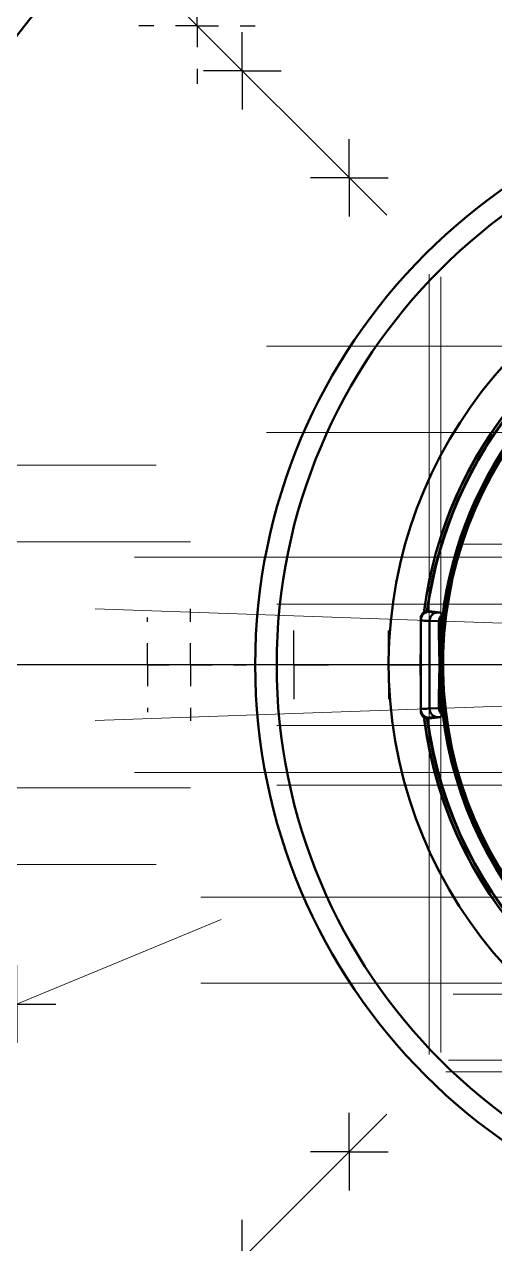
# Model space of a CAD drawing. Header units: millimetres. Extents: x 0 to 420, y 0 to 297.
# Drawn here: x 342.21 to 349.04, y 201.59 to 219.3 of the extents above; entities that cross this region are included whole.
import ezdxf

# ---------------------------------------------------------------- set-up
doc = ezdxf.new("R2010")
doc.units = ezdxf.units.MM
doc.linetypes.add('CENTERX2', pattern=[20.32, 12.7, -2.54, 2.54, -2.54])
doc.layers.add('9中心线层', color=1, linetype='Continuous')

# ---------------------------------------------------------------- blocks, each defined once
blk = doc.blocks.new('SW_CENTERMARKSYMBOL_129')
at = {"layer": '9中心线层', "color": 0}
blk.add_line((-0.625, 0), (-15.3125, 0), dxfattribs=at)
blk = doc.blocks.new('SW_CENTERMARKSYMBOL_131')
at = {"layer": '9中心线层', "color": 0}
for p, q in [((0, 0.625), (0, 0.6875)), ((0, 0), (0, 0.3125)), ((-0.625, 0), (-0.6875, 0)), ((0, 0), (-0.3125, 0)), ((0, 0), (0, -0.3125)), ((0, 0), (0.3125, 0)), ((0.625, 0), (0.6875, 0)), ((0, -0.625), (0, -0.6875))]:
    blk.add_line(p, q, dxfattribs=at)
blk = doc.blocks.new('SW_CENTERMARKSYMBOL_138')
at = {"layer": '9中心线层', "color": 0}
for p, q in [((0, 0.3125), (0, 0.5625)), ((0, 0), (0, 0.3125)), ((-0.3125, 0), (-0.5625, 0)), ((0, 0), (-0.3125, 0)), ((0, 0), (0, -0.3125)), ((0, 0), (0.3125, 0)), ((0.3125, 0), (0.5625, 0)), ((0, -0.3125), (0, -0.5625))]:
    blk.add_line(p, q, dxfattribs=at)
blk = doc.blocks.new('SW_CENTERMARKSYMBOL_142')
at = {"layer": '9中心线层', "color": 0}
for p, q in [((0, 0.3125), (0, 0.5625)), ((0, 0), (0, 0.3125)), ((-0.3125, 0), (-0.5625, 0)), ((0, 0), (-0.3125, 0)), ((0, 0), (0, -0.3125)), ((0, 0), (0.3125, 0)), ((0.3125, 0), (0.5625, 0)), ((0, -0.3125), (0, -0.5625))]:
    blk.add_line(p, q, dxfattribs=at)
blk = doc.blocks.new('SW_CENTERMARKSYMBOL_148')
at = {"layer": '9中心线层', "color": 0}
for p, q in [((0, 0.3125), (0, 0.5625)), ((0, 0), (0, 0.3125)), ((-0.3125, 0), (-0.5625, 0)), ((0, 0), (-0.3125, 0)), ((0, 0), (0, -0.3125)), ((0, 0), (0.3125, 0)), ((0.3125, 0), (0.5625, 0)), ((0, -0.3125), (0, -0.5625))]:
    blk.add_line(p, q, dxfattribs=at)
blk = doc.blocks.new('SW_CENTERMARKSYMBOL_150')
at = {"layer": '9中心线层', "color": 0}
for p, q in [((0, 0.3125), (0, 0.5625)), ((0, 0), (0, 0.3125)), ((-0.3125, 0), (-0.5625, 0)), ((0, 0), (-0.3125, 0)), ((0, 0), (0, -0.3125)), ((0, 0), (0.3125, 0)), ((0.3125, 0), (0.5625, 0)), ((0, -0.3125), (0, -0.5625))]:
    blk.add_line(p, q, dxfattribs=at)
blk = doc.blocks.new('SW_CENTERMARKSYMBOL_159')
at = {"layer": '9中心线层', "color": 0}
for p, q in [((0, 0.625), (0, 1.5625)), ((0, 0), (0, 0.3125)), ((-0.625, 0), (-1.5625, 0)), ((0, 0), (-0.3125, 0)), ((0, 0), (0, -0.3125)), ((0, 0), (0.3125, 0)), ((0.625, 0), (1.5625, 0)), ((0, -0.625), (0, -1.5625))]:
    blk.add_line(p, q, dxfattribs=at)
blk = doc.blocks.new('SW_CENTERMARKSYMBOL_161')
at = {"layer": '9中心线层', "color": 0}
for p, q in [((0, 0.3125), (0, 0.5)), ((0, 0), (0, 0.3125)), ((-0.3125, 0), (-0.5, 0)), ((0, 0), (-0.3125, 0)), ((0, 0), (0, -0.3125)), ((0, 0), (0.3125, 0)), ((0.3125, 0), (0.5, 0)), ((0, -0.3125), (0, -0.5))]:
    blk.add_line(p, q, dxfattribs=at)
blk = doc.blocks.new('SW_CENTERMARKSYMBOL_162')
at = {"layer": '9中心线层', "color": 0}
for p, q in [((0, 0.3125), (0, 0.5)), ((0, 0), (0, 0.3125)), ((-0.3125, 0), (-0.5, 0)), ((0, 0), (-0.3125, 0)), ((0, 0), (0, -0.3125)), ((0, 0), (0.3125, 0)), ((0.3125, 0), (0.5, 0)), ((0, -0.3125), (0, -0.5))]:
    blk.add_line(p, q, dxfattribs=at)
blk = doc.blocks.new('SW_CENTERMARKSYMBOL_166')
at = {"layer": '9中心线层', "color": 0}
for p, q in [((0, 0.3125), (0, 0.5625)), ((0, 0), (0, 0.3125)), ((-0.3125, 0), (-0.5625, 0)), ((0, 0), (-0.3125, 0)), ((0, 0), (0, -0.3125)), ((0, 0), (0.3125, 0)), ((0.3125, 0), (0.5625, 0)), ((0, -0.3125), (0, -0.5625))]:
    blk.add_line(p, q, dxfattribs=at)
blk = doc.blocks.new('SW_CENTERMARKSYMBOL_171')
at = {"layer": '9中心线层', "color": 0}
for p, q in [((0, 0.625), (0, 0.8125)), ((0, 0), (0, 0.3125)), ((-0.625, 0), (-0.8125, 0)), ((0, 0), (-0.3125, 0)), ((0, 0), (0, -0.3125)), ((0, 0), (0.3125, 0)), ((0.625, 0), (0.8125, 0)), ((0, -0.625), (0, -0.8125))]:
    blk.add_line(p, q, dxfattribs=at)
blk = doc.blocks.new('SW_CENTERMARKSYMBOL_180')
at = {"layer": '9中心线层', "color": 0}
for p, q in [((0, 0.625), (0, 0.84375)), ((0, 0), (0, 0.3125)), ((-0.625, 0), (-0.84375, 0)), ((0, 0), (-0.3125, 0)), ((0, 0), (0, -0.3125)), ((0, 0), (0.3125, 0)), ((0.625, 0), (0.84375, 0)), ((0, -0.625), (0, -0.84375))]:
    blk.add_line(p, q, dxfattribs=at)

msp = doc.modelspace()

# ---------------------------------------------------------------- linework, layer by layer
at = {"color": 7, "linetype": 'Continuous', "lineweight": 50}
for p, q in [((348.014, 210.767), (348.011, 210.765)), ((348.014, 210.767), (348.054, 210.777)), ((348.054, 210.777), (348.062, 210.778)), ((348.09, 210.778), (348.062, 210.778)), ((348.09, 210.778), (348.248, 210.76)), ((348.09, 210.77), (348.09, 210.778)), ((348.207, 210.761), (348.248, 210.76)), ((348.248, 210.76), (348.281, 210.73)), ((347.966, 210.669), (347.966, 210.645)), ((347.966, 210.645), (347.966, 209.355)), ((348.095, 209.364), (348.095, 210.636)), ((348.095, 210.636), (348.23, 210.632)), ((348.23, 210.632), (348.23, 210.472)), ((348.23, 210.632), (348.258, 210.632)), ((348.258, 210.472), (348.28, 210.689)), ((348.258, 210.472), (348.258, 210.632)), ((348.23, 210.472), (348.238, 210)), ((348.258, 210.472), (348.23, 210.472)), ((348.238, 210), (348.23, 209.528)), ((348.23, 209.528), (348.23, 209.368)), ((348.23, 209.528), (348.258, 209.528)), ((348.28, 209.311), (348.258, 209.528)), ((348.258, 209.368), (348.258, 209.528)), ((347.966, 209.355), (347.966, 209.331)), ((348.23, 209.368), (348.095, 209.364)), ((348.23, 209.368), (348.258, 209.368)), ((348.011, 209.235), (348.014, 209.233)), ((348.054, 209.223), (348.014, 209.233)), ((348.054, 209.223), (348.062, 209.222)), ((348.09, 209.222), (348.062, 209.222)), ((348.09, 209.222), (348.248, 209.24)), ((348.09, 209.222), (348.09, 209.23)), ((348.207, 209.239), (348.248, 209.24)), ((348.281, 209.27), (348.248, 209.24))]:
    msp.add_line(p, q, dxfattribs=at)
for radius in [15, 8.437, 8.125]:
    msp.add_circle((354, 210), radius, dxfattribs=at)
for centre, radius, start, end in [((354, 210), 6.5, 109.5572, 70.4428), ((354, 210), 6.034, 107.7654, 172.6994), ((354, 210), 6.038, 107.9709, 172.4432), ((354, 210), 5.996, 108.059, 172.5554), ((354, 210), 5.988, 108.0576, 172.5375), ((354, 210), 5.71, 97.6376, 270), ((354, 210), 5.731, 102.9957, 77.0043), ((354, 210), 5.752, 110.5429, 69.4571), ((354, 210), 5.762, 110.5202, 173.1331), ((348.09, 210.645), 0.125, 89.9956, 179.9956), ((348.215, 210.641), 0.12, 93.8201, 182.4413), ((354, 210), 5.762, 175.2972, 180), ((354, 210), 6.038, 178.3434, 180), ((354, 210), 6.038, 180, 181.6577), ((354, 210), 5.762, 180, 184.7028), ((348.09, 209.355), 0.125, 180.0044, 270.0044), ((348.215, 209.359), 0.12, 177.5587, 266.1799), ((354, 210), 5.762, 186.8669, 263.1331), ((354, 210), 6.034, 187.3006, 262.6994), ((354, 210), 6.038, 187.5575, 262.4381), ((354, 210), 5.996, 187.4446, 262.5554), ((354, 210), 5.988, 187.4625, 262.5375)]:
    msp.add_arc(centre, radius, start, end, dxfattribs=at)
for points in [[(347.966, 210.669), (347.966, 210.678), (347.967, 210.696), (347.977, 210.722), (347.991, 210.746), (348.004, 210.759), (348.011, 210.765)], [(348.095, 210.636), (348.058, 210.638), (347.982, 210.641), (347.971, 210.644), (347.966, 210.645)], [(348.011, 209.235), (348.004, 209.241), (347.991, 209.254), (347.977, 209.278), (347.967, 209.304), (347.966, 209.322), (347.966, 209.331)]]:
    msp.add_open_spline(points, degree=3, dxfattribs=at)
for points, knots in [([(348.09, 210.77), (348.096, 210.769), (348.106, 210.765), (348.173, 210.763), (348.207, 210.761)], [0, 0, 0, 0, 0.500004, 1, 1, 1, 1]), ([(348.281, 210.73), (348.273, 210.724), (348.258, 210.711), (348.242, 210.686), (348.232, 210.659), (348.23, 210.641), (348.23, 210.632)], [0, 0, 0, 0, 0.267536, 0.522532, 0.766218, 1, 1, 1, 1]), ([(348.281, 210.73), (348.282, 210.729), (348.282, 210.728), (348.282, 210.723), (348.282, 210.714), (348.281, 210.702), (348.28, 210.693), (348.28, 210.689)], [0, 0, 0, 0, 0.121745, 0.249718, 0.500023, 0.731471, 1, 1, 1, 1]), ([(348.258, 210.632), (348.259, 210.642), (348.261, 210.663), (348.273, 210.68), (348.28, 210.689)], [0, 0, 0, 0, 0.494564, 1, 1, 1, 1]), ([(347.966, 209.355), (347.973, 209.357), (347.986, 209.36), (348.063, 209.363), (348.095, 209.364)], [0, 0, 0, 0, 0.5818, 1, 1, 1, 1]), ([(348.281, 209.27), (348.273, 209.276), (348.258, 209.289), (348.242, 209.314), (348.232, 209.341), (348.23, 209.359), (348.23, 209.368)], [0, 0, 0, 0, 0.267535, 0.522531, 0.766217, 1, 1, 1, 1]), ([(348.28, 209.311), (348.273, 209.32), (348.261, 209.337), (348.259, 209.358), (348.258, 209.368)], [0, 0, 0, 0, 0.505436, 1, 1, 1, 1]), ([(348.28, 209.311), (348.28, 209.307), (348.281, 209.298), (348.282, 209.286), (348.282, 209.277), (348.282, 209.272), (348.282, 209.271), (348.281, 209.27)], [0, 0, 0, 0, 0.267042, 0.497713, 0.749598, 0.877644, 1, 1, 1, 1]), ([(348.207, 209.239), (348.173, 209.237), (348.106, 209.235), (348.096, 209.231), (348.09, 209.23)], [0, 0, 0, 0, 0.499996, 1, 1, 1, 1])]:
    msp.add_open_spline(points, degree=3, knots=knots, dxfattribs=at)
at = {"layer": '9中心线层', "linetype": 'CENTERX2', "lineweight": 18, "ltscale": 2.5}
for p, q in [((343.393, 220.607), (347.473, 216.527)), ((348.09, 204.338), (348.09, 215.672)), ((348.258, 204.368), (348.258, 215.632)), ((363.225, 214.625), (345.725, 214.625)), ((363.225, 213.375), (345.725, 213.375)), ((344.125, 212.9), (333.75, 212.9)), ((332.625, 211.785), (344.625, 211.785)), ((357.062, 211.75), (348.562, 211.75)), ((343.812, 211.562), (364.188, 211.562)), ((362.125, 210.881), (345.875, 210.881)), ((343.239, 210.811), (353.342, 210.455)), ((369, 210), (331.75, 210)), ((343.239, 209.189), (353.342, 209.545)), ((345.875, 209.119), (362.125, 209.119)), ((364.188, 208.438), (343.812, 208.438)), ((350.937, 208.25), (345.875, 208.25)), ((332.625, 208.215), (344.625, 208.215)), ((344.125, 207.1), (333.75, 207.1)), ((344.775, 206.625), (362.275, 206.625)), ((334.945, 202.107), (345.067, 206.3)), ((344.775, 205.375), (362.275, 205.375)), ((359.282, 205.216), (348.435, 205.216)), ((359.632, 204.258), (348.368, 204.258)), ((359.662, 204.091), (348.328, 204.091)), ((347.473, 203.473), (339.416, 195.416))]:
    msp.add_line(p, q, dxfattribs=at)

# ---------------------------------------------------------------- block references
at = {"layer": '9中心线层'}
for name, p in [('SW_CENTERMARKSYMBOL_129', (354, 210)), ('SW_CENTERMARKSYMBOL_180', (344.719, 219.281)), ('SW_CENTERMARKSYMBOL_150', (345.375, 218.625)), ('SW_CENTERMARKSYMBOL_138', (346.929, 217.071)), ('SW_CENTERMARKSYMBOL_159', (350.25, 210)), ('SW_CENTERMARKSYMBOL_171', (344.625, 210)), ('SW_CENTERMARKSYMBOL_131', (344, 210)), ('SW_CENTERMARKSYMBOL_162', (346.125, 210)), ('SW_CENTERMARKSYMBOL_161', (347.5, 210)), ('SW_CENTERMARKSYMBOL_166', (342.105, 205.073)), ('SW_CENTERMARKSYMBOL_142', (346.929, 202.929)), ('SW_CENTERMARKSYMBOL_148', (345.375, 201.375))]:
    msp.add_blockref(name, p, dxfattribs=at)

doc.saveas('drawing.dxf')
